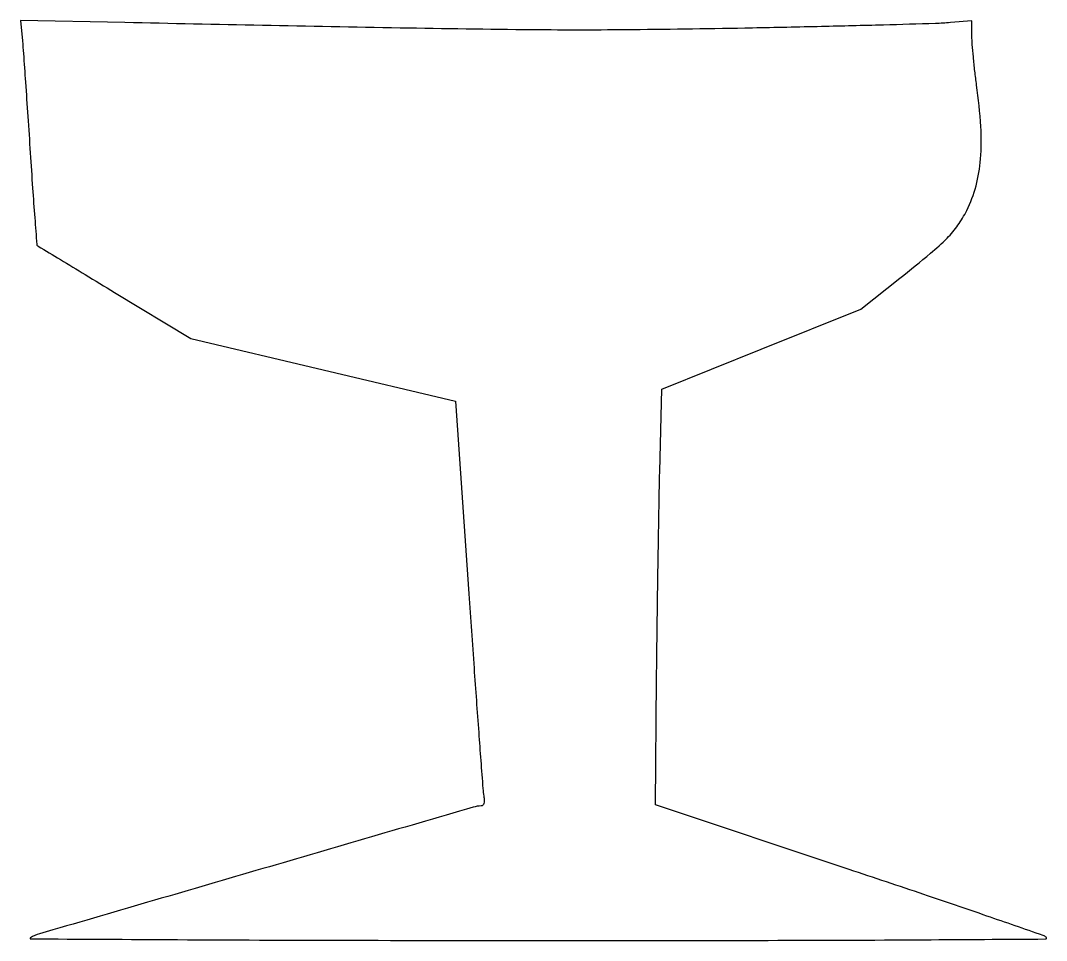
# Model space of a CAD drawing. Extents: x 0 to 322, y 0 to 289.
import ezdxf

# ---------------------------------------------------------------- set-up
doc = ezdxf.new("R2010")
doc.units = 0

msp = doc.modelspace()

# ---------------------------------------------------------------- linework, layer by layer
msp.add_lwpolyline([(0.504201, 282.903477, -0.005012), (0.830917, 278.931152, -0.000565), (1.471657, 269.910401, -0.000685), (2.207277, 259.17433, -0.000556), (2.967263, 247.663846, 0.001018), (3.708687, 236.590214, 0.001675), (4.386248, 227.227448, 0.000147), (5.023298, 218.848891, 0.219451), (5.169488, 218.586452, 0.021176), (5.444323, 218.403165, 0.000017), (12.452912, 214.146733, 0.000191), (20.274653, 209.400925, 0.000117), (29.5, 203.811275), (53.5, 189.277337), (95.062325, 179.453659), (136.62465, 169.62998), (140.84136, 109.06499, 0.000415), (142.49259, 85.628908, 0.000642), (143.961883, 65.385237, 0.000189), (145.268412, 47.789177, 0.020385), (145.543081, 45.416667, -0.025941), (145.68651, 44.044532, -0.07484), (145.594039, 43.095403, -0.135015), (145.278332, 42.537464, -0.196879), (144.764046, 42.32083, 0.068656), (142.230906, 41.945783, 0.000045), (73.917679, 21.992915, 0.000054), (5.849763, 2.097119, 0.056554), (3, 0.900755, 0.770293), (3.089001, 0.555635, 0.000057), (49.219687, 0.298616, 0.000828), (100.835534, 0.102353, 0.000489), (162.45, 0.030409, 0.000388), (234.96495, 0.072913, 0.00121), (283.775606, 0.257439, 0.000127), (322.166062, 0.505172, 0.665756), (322.37808, 1.02192, 0.113691), (321.424364, 1.618508, 0.000209), (303.758725, 7.712076, 0.001524), (283.860192, 14.498772, 0.000942), (260.42808, 22.361882), (199.5, 42.679923), (199.889638, 82.089962, -0.000761), (200.083448, 99.078346, -0.000592), (200.344114, 117.545471, -0.000599), (200.628031, 134.754212, -0.001456), (200.889638, 147.447812), (201.5, 173.395624), (232.791506, 185.947812), (264.083012, 198.5), (276.373703, 208.279264, 0.005213), (285.997816, 216.102058, 0.024643), (291.236686, 220.906976, 0.040644), (294.621104, 224.940975, 0.03845), (297.37896, 229.542273, 0.050787), (300.310888, 237.293914, 0.045326), (301.763608, 245.781037, 0.036419), (301.825976, 255.95886, 0.017327), (300.5, 269, -0.005242), (299.947706, 273.377841, -0.004956), (299.476072, 277.848893, -0.004929), (299.136822, 281.815124, -0.017245), (299.031684, 284.37921), (299, 289.258421), (292.25, 288.642772, -0.015196), (287.555743, 288.358108, -0.000667), (271.179688, 287.885613, -0.001129), (251.75266, 287.394923, -0.000806), (230, 286.929736, -0.002634), (192.334255, 286.383499, -0.004478), (160.825807, 286.374761, -0.002549), (119.225372, 286.947862, -0.000352), (32.706426, 288.641818), (-0.087148, 289.306955)], format="xyb", close=True)

doc.saveas('drawing.dxf')
